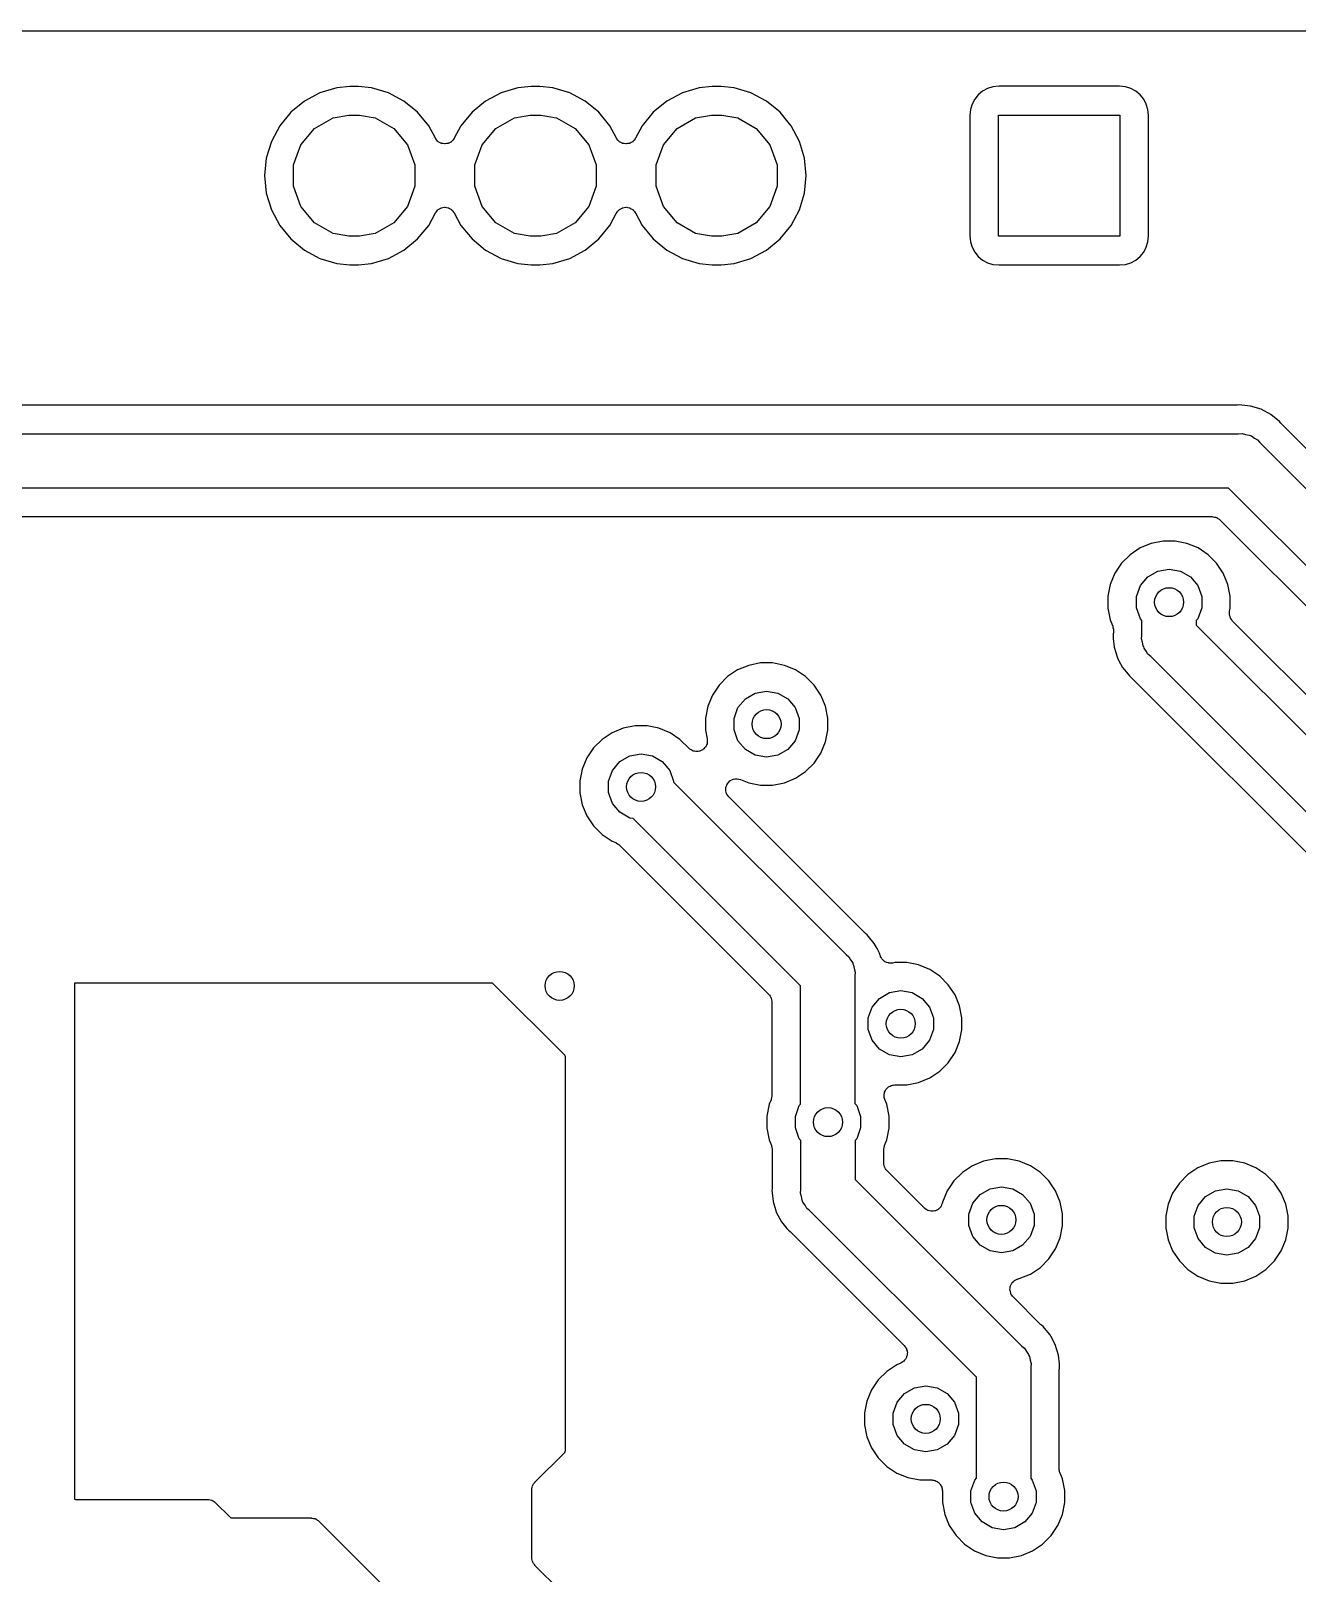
# Model space of a CAD drawing. Extents: x 91.4 to 190.2, y -113.9 to -59.9.
# Drawn here: x 129.44 to 147.18, y -82.34 to -60.72 of the extents above; entities that cross this region are included whole.
import ezdxf

# ---------------------------------------------------------------- set-up
doc = ezdxf.new("R2010")
doc.units = 0
doc.header["$MEASUREMENT"] = 0
doc.layers.add('BLACK', color=7, linetype='CONTINUOUS')

msp = doc.modelspace()

# ---------------------------------------------------------------- linework, layer by layer
at = {"layer": 'BLACK', "linetype": 'CONTINUOUS'}
for p, q in [((108.085, -60.72), (179.163, -60.72)), ((133.489, -61.5896), (133.272, -61.7056)), ((133.725, -61.5181), (133.489, -61.5896)), ((133.909, -61.5), (133.725, -61.5181)), ((134.031, -61.5), (133.909, -61.5)), ((134.215, -61.5181), (134.031, -61.5)), ((134.451, -61.5896), (134.215, -61.5181)), ((134.668, -61.7056), (134.451, -61.5896)), ((136.029, -61.5896), (135.812, -61.7056)), ((136.265, -61.5181), (136.029, -61.5896)), ((136.449, -61.5), (136.265, -61.5181)), ((136.571, -61.5), (136.449, -61.5)), ((136.755, -61.5181), (136.571, -61.5)), ((136.991, -61.5896), (136.755, -61.5181)), ((137.208, -61.7056), (136.991, -61.5896)), ((138.569, -61.5896), (138.352, -61.7056)), ((138.805, -61.5181), (138.569, -61.5896)), ((138.989, -61.5), (138.805, -61.5181)), ((139.111, -61.5), (138.989, -61.5)), ((139.295, -61.5181), (139.111, -61.5)), ((139.531, -61.5896), (139.295, -61.5181)), ((139.748, -61.7056), (139.531, -61.5896)), ((142.716, -61.6158), (142.666, -61.6767)), ((142.777, -61.5658), (142.716, -61.6158)), ((142.846, -61.5287), (142.777, -61.5658)), ((142.922, -61.5058), (142.846, -61.5287)), ((143.007, -61.4973), (142.922, -61.5058)), ((144.693, -61.4973), (143.007, -61.4973)), ((144.778, -61.5058), (144.693, -61.4973)), ((144.854, -61.5287), (144.778, -61.5058)), ((144.923, -61.5658), (144.854, -61.5287)), ((144.984, -61.6158), (144.923, -61.5658)), ((145.034, -61.6767), (144.984, -61.6158)), ((133.272, -61.7056), (133.082, -61.8618)), ((134.858, -61.8618), (134.668, -61.7056)), ((135.812, -61.7056), (135.622, -61.8618)), ((137.398, -61.8618), (137.208, -61.7056)), ((138.352, -61.7056), (138.162, -61.8618)), ((139.938, -61.8618), (139.748, -61.7056)), ((142.606, -61.8216), (142.597, -61.9074)), ((142.629, -61.7462), (142.606, -61.8216)), ((142.666, -61.6767), (142.629, -61.7462)), ((145.071, -61.7462), (145.034, -61.6767)), ((145.094, -61.8216), (145.071, -61.7462)), ((145.103, -61.9074), (145.094, -61.8216)), ((132.926, -62.0522), (132.81, -62.2693)), ((133.082, -61.8618), (132.926, -62.0522)), ((133.415, -62.0888), (133.675, -61.9389)), ((133.675, -61.9389), (133.896, -61.9)), ((133.896, -61.9), (134.044, -61.9)), ((134.044, -61.9), (134.265, -61.9389)), ((134.265, -61.9389), (134.525, -62.0888)), ((135.014, -62.0522), (134.858, -61.8618)), ((135.108, -62.2268), (135.014, -62.0522)), ((135.466, -62.0522), (135.372, -62.2268)), ((135.622, -61.8618), (135.466, -62.0522)), ((135.955, -62.0888), (136.215, -61.9389)), ((136.215, -61.9389), (136.436, -61.9)), ((136.436, -61.9), (136.584, -61.9)), ((136.584, -61.9), (136.805, -61.9389)), ((136.805, -61.9389), (137.065, -62.0888)), ((137.554, -62.0522), (137.398, -61.8618)), ((137.648, -62.2268), (137.554, -62.0522)), ((138.006, -62.0522), (137.912, -62.2268)), ((138.162, -61.8618), (138.006, -62.0522)), ((138.495, -62.0888), (138.755, -61.9389)), ((138.755, -61.9389), (138.976, -61.9)), ((138.976, -61.9), (139.124, -61.9)), ((139.124, -61.9), (139.345, -61.9389)), ((139.345, -61.9389), (139.605, -62.0888)), ((140.048, -61.9952), (139.938, -61.8618)), ((140.094, -62.0522), (140.048, -61.9952)), ((140.048, -61.9952), (140.048, -61.9952)), ((140.21, -62.2693), (140.094, -62.0522)), ((142.597, -61.9074), (142.597, -63.5926)), ((143, -63.6), (143, -61.9)), ((143, -61.9), (144.7, -61.9)), ((144.7, -61.9), (144.7, -63.6)), ((145.103, -63.5926), (145.103, -61.9074)), ((132.81, -62.2693), (132.738, -62.505)), ((133.223, -62.3184), (133.415, -62.0888)), ((134.525, -62.0888), (134.717, -62.3184)), ((135.111, -62.2307), (135.108, -62.2268)), ((135.113, -62.2353), (135.111, -62.2307)), ((135.127, -62.2511), (135.113, -62.2353)), ((135.14, -62.2678), (135.127, -62.2511)), ((135.144, -62.2704), (135.14, -62.2678)), ((135.147, -62.2741), (135.144, -62.2704)), ((135.166, -62.2841), (135.147, -62.2741)), ((135.333, -62.2741), (135.314, -62.2841)), ((135.336, -62.2704), (135.333, -62.2741)), ((135.34, -62.2678), (135.336, -62.2704)), ((135.353, -62.2511), (135.34, -62.2678)), ((135.367, -62.2353), (135.353, -62.2511)), ((135.369, -62.2307), (135.367, -62.2353)), ((135.372, -62.2268), (135.369, -62.2307)), ((135.763, -62.3184), (135.955, -62.0888)), ((137.065, -62.0888), (137.257, -62.3184)), ((137.651, -62.2307), (137.648, -62.2268)), ((137.653, -62.2353), (137.651, -62.2307)), ((137.667, -62.2511), (137.653, -62.2353)), ((137.68, -62.2678), (137.667, -62.2511)), ((137.684, -62.2704), (137.68, -62.2678)), ((137.687, -62.2741), (137.684, -62.2704)), ((137.706, -62.2841), (137.687, -62.2741)), ((137.873, -62.2741), (137.854, -62.2841)), ((137.876, -62.2704), (137.873, -62.2741)), ((137.88, -62.2678), (137.876, -62.2704)), ((137.893, -62.2511), (137.88, -62.2678)), ((137.907, -62.2353), (137.893, -62.2511)), ((137.909, -62.2307), (137.907, -62.2353)), ((137.912, -62.2268), (137.909, -62.2307)), ((138.303, -62.3184), (138.495, -62.0888)), ((139.605, -62.0888), (139.797, -62.3184)), ((140.282, -62.505), (140.21, -62.2693)), ((133.12, -62.6001), (133.223, -62.3184)), ((134.717, -62.3184), (134.82, -62.6001)), ((135.184, -62.2953), (135.166, -62.2841)), ((135.189, -62.2963), (135.184, -62.2953)), ((135.193, -62.2987), (135.189, -62.2963)), ((135.214, -62.3017), (135.193, -62.2987)), ((135.235, -62.306), (135.214, -62.3017)), ((135.24, -62.3053), (135.235, -62.306)), ((135.245, -62.306), (135.24, -62.3053)), ((135.266, -62.3017), (135.245, -62.306)), ((135.287, -62.2987), (135.266, -62.3017)), ((135.291, -62.2963), (135.287, -62.2987)), ((135.296, -62.2953), (135.291, -62.2963)), ((135.314, -62.2841), (135.296, -62.2953)), ((135.66, -62.6001), (135.763, -62.3184)), ((137.257, -62.3184), (137.36, -62.6001)), ((137.724, -62.2953), (137.706, -62.2841)), ((137.729, -62.2963), (137.724, -62.2953)), ((137.733, -62.2987), (137.729, -62.2963)), ((137.754, -62.3017), (137.733, -62.2987)), ((137.775, -62.306), (137.754, -62.3017)), ((137.78, -62.3053), (137.775, -62.306)), ((137.785, -62.306), (137.78, -62.3053)), ((137.806, -62.3017), (137.785, -62.306)), ((137.827, -62.2987), (137.806, -62.3017)), ((137.831, -62.2963), (137.827, -62.2987)), ((137.836, -62.2953), (137.831, -62.2963)), ((137.854, -62.2841), (137.836, -62.2953)), ((138.2, -62.6001), (138.303, -62.3184)), ((139.797, -62.3184), (139.9, -62.6001)), ((132.738, -62.505), (132.714, -62.75)), ((133.12, -62.8999), (133.12, -62.6001)), ((134.82, -62.6001), (134.82, -62.8999)), ((135.66, -62.8999), (135.66, -62.6001)), ((137.36, -62.6001), (137.36, -62.8999)), ((138.2, -62.8999), (138.2, -62.6001)), ((139.9, -62.6001), (139.9, -62.8999)), ((140.306, -62.75), (140.282, -62.505)), ((132.714, -62.75), (132.738, -62.995)), ((133.223, -63.1816), (133.12, -62.8999)), ((134.82, -62.8999), (134.717, -63.1816)), ((135.763, -63.1816), (135.66, -62.8999)), ((137.36, -62.8999), (137.257, -63.1816)), ((138.303, -63.1816), (138.2, -62.8999)), ((139.9, -62.8999), (139.797, -63.1816)), ((140.282, -62.995), (140.306, -62.75)), ((132.738, -62.995), (132.81, -63.2307)), ((140.21, -63.2307), (140.282, -62.995)), ((132.81, -63.2307), (132.926, -63.4478)), ((133.415, -63.4112), (133.223, -63.1816)), ((134.717, -63.1816), (134.525, -63.4112)), ((135.014, -63.4478), (135.108, -63.2732)), ((135.108, -63.2732), (135.111, -63.2693)), ((135.111, -63.2693), (135.113, -63.2647)), ((135.113, -63.2647), (135.127, -63.2489)), ((135.127, -63.2489), (135.14, -63.2322)), ((135.14, -63.2322), (135.144, -63.2296)), ((135.144, -63.2296), (135.147, -63.2259)), ((135.147, -63.2259), (135.166, -63.2159)), ((135.166, -63.2159), (135.184, -63.2047)), ((135.184, -63.2047), (135.189, -63.2037)), ((135.189, -63.2037), (135.193, -63.2013)), ((135.193, -63.2013), (135.214, -63.1983)), ((135.214, -63.1983), (135.235, -63.194)), ((135.235, -63.194), (135.24, -63.1947)), ((135.24, -63.1947), (135.245, -63.194)), ((135.245, -63.194), (135.266, -63.1983)), ((135.266, -63.1983), (135.287, -63.2013)), ((135.287, -63.2013), (135.291, -63.2037)), ((135.291, -63.2037), (135.296, -63.2047)), ((135.296, -63.2047), (135.314, -63.2159)), ((135.314, -63.2159), (135.333, -63.2259)), ((135.333, -63.2259), (135.336, -63.2296)), ((135.336, -63.2296), (135.34, -63.2322)), ((135.34, -63.2322), (135.353, -63.2489)), ((135.353, -63.2489), (135.367, -63.2647)), ((135.367, -63.2647), (135.369, -63.2693)), ((135.369, -63.2693), (135.372, -63.2732)), ((135.372, -63.2732), (135.466, -63.4478)), ((135.955, -63.4112), (135.763, -63.1816)), ((137.257, -63.1816), (137.065, -63.4112)), ((137.554, -63.4478), (137.648, -63.2732)), ((137.648, -63.2732), (137.651, -63.2693)), ((137.651, -63.2693), (137.653, -63.2647)), ((137.653, -63.2647), (137.667, -63.2489)), ((137.667, -63.2489), (137.68, -63.2322)), ((137.68, -63.2322), (137.684, -63.2296)), ((137.684, -63.2296), (137.687, -63.2259)), ((137.687, -63.2259), (137.706, -63.2159)), ((137.706, -63.2159), (137.724, -63.2047)), ((137.724, -63.2047), (137.729, -63.2037)), ((137.729, -63.2037), (137.733, -63.2013)), ((137.733, -63.2013), (137.754, -63.1983)), ((137.754, -63.1983), (137.775, -63.194)), ((137.775, -63.194), (137.78, -63.1947)), ((137.78, -63.1947), (137.785, -63.194)), ((137.785, -63.194), (137.806, -63.1983)), ((137.806, -63.1983), (137.827, -63.2013)), ((137.827, -63.2013), (137.831, -63.2037)), ((137.831, -63.2037), (137.836, -63.2047)), ((137.836, -63.2047), (137.854, -63.2159)), ((137.854, -63.2159), (137.873, -63.2259)), ((137.873, -63.2259), (137.876, -63.2296)), ((137.876, -63.2296), (137.88, -63.2322)), ((137.88, -63.2322), (137.893, -63.2489)), ((137.893, -63.2489), (137.907, -63.2647)), ((137.907, -63.2647), (137.909, -63.2693)), ((137.909, -63.2693), (137.912, -63.2732)), ((137.912, -63.2732), (138.006, -63.4478)), ((138.495, -63.4112), (138.303, -63.1816)), ((139.797, -63.1816), (139.605, -63.4112)), ((140.094, -63.4478), (140.21, -63.2307)), ((132.926, -63.4478), (133.082, -63.6382)), ((133.675, -63.5611), (133.415, -63.4112)), ((133.896, -63.6), (133.675, -63.5611)), ((134.265, -63.5611), (134.044, -63.6)), ((134.525, -63.4112), (134.265, -63.5611)), ((134.858, -63.6382), (135.014, -63.4478)), ((135.466, -63.4478), (135.622, -63.6382)), ((136.215, -63.5611), (135.955, -63.4112)), ((136.436, -63.6), (136.215, -63.5611)), ((136.805, -63.5611), (136.584, -63.6)), ((137.065, -63.4112), (136.805, -63.5611)), ((137.398, -63.6382), (137.554, -63.4478)), ((138.006, -63.4478), (138.162, -63.6382)), ((138.755, -63.5611), (138.495, -63.4112)), ((138.976, -63.6), (138.755, -63.5611)), ((139.345, -63.5611), (139.124, -63.6)), ((139.605, -63.4112), (139.345, -63.5611)), ((139.938, -63.6382), (140.094, -63.4478)), ((133.082, -63.6382), (133.272, -63.7944)), ((134.044, -63.6), (133.896, -63.6)), ((134.668, -63.7944), (134.858, -63.6382)), ((135.622, -63.6382), (135.812, -63.7944)), ((136.584, -63.6), (136.436, -63.6)), ((137.208, -63.7944), (137.398, -63.6382)), ((138.162, -63.6382), (138.352, -63.7944)), ((139.124, -63.6), (138.976, -63.6)), ((139.748, -63.7944), (139.938, -63.6382)), ((142.597, -63.5926), (142.606, -63.6784)), ((142.606, -63.6784), (142.629, -63.7538)), ((142.629, -63.7538), (142.666, -63.8233)), ((144.7, -63.6), (143, -63.6)), ((145.034, -63.8233), (145.071, -63.7538)), ((145.071, -63.7538), (145.094, -63.6784)), ((145.094, -63.6784), (145.103, -63.5926)), ((133.272, -63.7944), (133.489, -63.9104)), ((133.489, -63.9104), (133.725, -63.9819)), ((133.725, -63.9819), (133.909, -64)), ((133.909, -64), (134.031, -64)), ((134.031, -64), (134.215, -63.9819)), ((134.215, -63.9819), (134.451, -63.9104)), ((134.451, -63.9104), (134.668, -63.7944)), ((135.812, -63.7944), (136.029, -63.9104)), ((136.029, -63.9104), (136.265, -63.9819)), ((136.265, -63.9819), (136.449, -64)), ((136.449, -64), (136.571, -64)), ((136.571, -64), (136.755, -63.9819)), ((136.755, -63.9819), (136.991, -63.9104)), ((136.991, -63.9104), (137.208, -63.7944)), ((138.352, -63.7944), (138.569, -63.9104)), ((138.569, -63.9104), (138.805, -63.9819)), ((138.805, -63.9819), (138.989, -64)), ((138.989, -64), (139.111, -64)), ((139.111, -64), (139.295, -63.9819)), ((139.295, -63.9819), (139.531, -63.9104)), ((139.531, -63.9104), (139.748, -63.7944)), ((142.666, -63.8233), (142.716, -63.8842)), ((142.716, -63.8842), (142.777, -63.9342)), ((142.777, -63.9342), (142.846, -63.9713)), ((142.846, -63.9713), (142.922, -63.9942)), ((142.922, -63.9942), (143.007, -64.0027)), ((143.007, -64.0027), (144.693, -64.0027)), ((144.693, -64.0027), (144.778, -63.9942)), ((144.778, -63.9942), (144.854, -63.9713)), ((144.854, -63.9713), (144.923, -63.9342)), ((144.923, -63.9342), (144.984, -63.8842)), ((144.984, -63.8842), (145.034, -63.8233)), ((146.334, -65.969), (123.896, -65.969)), ((146.342, -65.9677), (146.334, -65.969)), ((146.349, -65.9683), (146.342, -65.9677)), ((146.38, -65.9652), (146.349, -65.9683)), ((146.411, -65.9683), (146.38, -65.9652)), ((146.533, -65.9803), (146.411, -65.9683)), ((146.411, -65.9683), (146.411, -65.9683)), ((146.411, -65.9683), (146.411, -65.9683)), ((146.68, -66.025), (146.533, -65.9803)), ((146.816, -66.0975), (146.68, -66.025)), ((146.935, -66.1951), (146.816, -66.0975)), ((123.668, -66.369), (146.363, -66.369)), ((146.363, -66.369), (146.414, -66.3646)), ((146.414, -66.3646), (146.463, -66.3777)), ((146.463, -66.3777), (146.512, -66.3865)), ((146.955, -66.2192), (146.935, -66.1951)), ((146.96, -66.224), (146.955, -66.2192)), ((146.965, -66.2301), (146.96, -66.224)), ((149.341, -68.6063), (146.965, -66.2301)), ((146.512, -66.3865), (146.527, -66.395)), ((146.527, -66.395), (146.543, -66.3994)), ((146.543, -66.3994), (146.585, -66.4284)), ((146.585, -66.4284), (146.629, -66.4536)), ((146.629, -66.4536), (146.661, -66.4924)), ((146.661, -66.4924), (153.938, -73.769)), ((146.222, -67.131), (123.527, -67.131)), ((153.499, -74.4077), (146.222, -67.131)), ((123.556, -67.531), (145.994, -67.531)), ((145.994, -67.531), (146.001, -67.5321)), ((146.001, -67.5321), (146.007, -67.5316)), ((146.007, -67.5316), (146.026, -67.5366)), ((146.026, -67.5366), (146.046, -67.54)), ((146.046, -67.54), (146.051, -67.5433)), ((146.051, -67.5433), (146.058, -67.5451)), ((146.058, -67.5451), (146.074, -67.5563)), ((146.074, -67.5563), (146.091, -67.5661)), ((146.091, -67.5661), (146.095, -67.5711)), ((146.095, -67.5711), (146.1, -67.5749)), ((146.1, -67.5749), (153.195, -74.6699)), ((145.306, -67.8728), (145.14, -67.9057)), ((145.474, -67.8728), (145.306, -67.8728)), ((145.64, -67.9057), (145.474, -67.8728)), ((144.844, -68.0642), (144.724, -68.1836)), ((144.984, -67.9704), (144.844, -68.0642)), ((145.14, -67.9057), (144.984, -67.9704)), ((145.796, -67.9704), (145.64, -67.9057)), ((145.936, -68.0642), (145.796, -67.9704)), ((146.056, -68.1836), (145.936, -68.0642)), ((144.63, -68.324), (144.566, -68.48)), ((144.724, -68.1836), (144.63, -68.324)), ((145.092, -68.3744), (145.231, -68.2937)), ((145.231, -68.2937), (145.39, -68.2657)), ((145.39, -68.2657), (145.549, -68.2937)), ((145.549, -68.2937), (145.688, -68.3744)), ((146.15, -68.324), (146.056, -68.1836)), ((146.214, -68.48), (146.15, -68.324)), ((144.566, -68.48), (144.533, -68.6456)), ((144.933, -68.6494), (144.988, -68.4979)), ((144.988, -68.4979), (145.092, -68.3744)), ((145.688, -68.3744), (145.792, -68.4979)), ((145.792, -68.4979), (145.847, -68.6494)), ((146.247, -68.6456), (146.214, -68.48)), ((144.533, -68.6456), (144.533, -68.8144)), ((144.933, -68.8106), (144.933, -68.6494)), ((145.847, -68.6494), (145.847, -68.8106)), ((146.247, -68.8144), (146.247, -68.6456)), ((144.533, -68.8144), (144.566, -68.98)), ((144.988, -68.9621), (144.933, -68.8106)), ((145.009, -68.9872), (144.988, -68.9621)), ((145.792, -68.9621), (145.771, -68.9872)), ((145.847, -68.8106), (145.792, -68.9621)), ((146.236, -68.9018), (146.238, -68.8807)), ((146.237, -68.9066), (146.236, -68.9018)), ((146.237, -68.9115), (146.237, -68.9066)), ((146.244, -68.9316), (146.237, -68.9115)), ((146.238, -68.8595), (146.247, -68.8144)), ((146.238, -68.8807), (146.238, -68.8595)), ((146.249, -68.9521), (146.244, -68.9316)), ((146.252, -68.9562), (146.249, -68.9521)), ((146.254, -68.9609), (146.252, -68.9562)), ((146.267, -68.9774), (146.254, -68.9609)), ((146.279, -68.9948), (146.267, -68.9774)), ((144.566, -68.98), (144.598, -69.0569)), ((144.598, -69.0569), (144.598, -69.0601)), ((144.598, -69.0601), (144.6, -69.063)), ((144.6, -69.063), (144.604, -69.0855)), ((144.604, -69.0855), (144.609, -69.1078)), ((144.608, -69.179), (144.605, -69.21)), ((144.609, -69.1078), (144.608, -69.111)), ((144.608, -69.111), (144.609, -69.1143)), ((144.609, -69.1643), (144.608, -69.1716)), ((144.608, -69.1716), (144.608, -69.179)), ((144.609, -69.1143), (144.609, -69.1643)), ((145.005, -69.2437), (145.009, -69.1934)), ((145.009, -69.1934), (145.009, -68.9872)), ((145.771, -68.9872), (145.771, -69.0522)), ((145.771, -69.0522), (153.018, -76.2988)), ((153.28, -75.9954), (146.279, -68.9948)), ((144.605, -69.21), (144.608, -69.241)), ((144.608, -69.241), (144.608, -69.241)), ((144.608, -69.241), (144.608, -69.241)), ((144.608, -69.241), (144.62, -69.3631)), ((144.62, -69.3631), (144.665, -69.5103)), ((145.018, -69.2926), (145.005, -69.2437)), ((145.026, -69.3423), (145.018, -69.2926)), ((145.035, -69.3571), (145.026, -69.3423)), ((145.039, -69.3735), (145.035, -69.3571)), ((145.068, -69.4149), (145.039, -69.3735)), ((139.5, -69.6157), (139.344, -69.6804)), ((139.666, -69.5828), (139.5, -69.6157)), ((139.834, -69.5828), (139.666, -69.5828)), ((140, -69.6157), (139.834, -69.5828)), ((140.156, -69.6804), (140, -69.6157)), ((144.665, -69.5103), (144.687, -69.5519)), ((144.687, -69.5519), (144.687, -69.5519)), ((144.687, -69.5519), (144.737, -69.646)), ((145.094, -69.4587), (145.068, -69.4149)), ((145.132, -69.4912), (145.094, -69.4587)), ((152.379, -76.7378), (145.132, -69.4912)), ((139.204, -69.7742), (139.084, -69.8936)), ((139.344, -69.6804), (139.204, -69.7742)), ((140.296, -69.7742), (140.156, -69.6804)), ((140.416, -69.8936), (140.296, -69.7742)), ((144.737, -69.646), (144.815, -69.7408)), ((144.815, -69.7408), (144.815, -69.7408)), ((144.815, -69.7408), (144.835, -69.7649)), ((144.835, -69.7649), (144.859, -69.7847)), ((144.859, -69.7847), (144.864, -69.7903)), ((144.864, -69.7903), (144.87, -69.7946)), ((144.87, -69.7946), (151.935, -76.8596)), ((138.99, -70.034), (138.926, -70.19)), ((139.084, -69.8936), (138.99, -70.034)), ((139.452, -70.0844), (139.591, -70.0037)), ((139.591, -70.0037), (139.75, -69.9757)), ((139.75, -69.9757), (139.909, -70.0037)), ((139.909, -70.0037), (140.048, -70.0844)), ((140.51, -70.034), (140.416, -69.8936)), ((140.574, -70.19), (140.51, -70.034)), ((138.926, -70.19), (138.893, -70.3556)), ((139.293, -70.3594), (139.348, -70.2079)), ((139.348, -70.2079), (139.452, -70.0844)), ((140.048, -70.0844), (140.152, -70.2079)), ((140.152, -70.2079), (140.207, -70.3594)), ((140.607, -70.3556), (140.574, -70.19)), ((137.906, -70.4628), (137.74, -70.4957)), ((138.074, -70.4628), (137.906, -70.4628)), ((138.24, -70.4957), (138.074, -70.4628)), ((138.893, -70.3556), (138.893, -70.5244)), ((139.293, -70.5206), (139.293, -70.3594)), ((140.207, -70.3594), (140.207, -70.5206)), ((140.607, -70.5244), (140.607, -70.3556)), ((137.444, -70.6542), (137.324, -70.7736)), ((137.584, -70.5604), (137.444, -70.6542)), ((137.74, -70.4957), (137.584, -70.5604)), ((138.396, -70.5604), (138.24, -70.4957)), ((138.536, -70.6542), (138.396, -70.5604)), ((138.664, -70.7816), (138.536, -70.6542)), ((138.893, -70.5244), (138.917, -70.6463)), ((138.916, -70.7061), (138.915, -70.7143)), ((138.918, -70.6983), (138.916, -70.7061)), ((138.917, -70.6463), (138.917, -70.6545)), ((138.917, -70.6545), (138.919, -70.6624)), ((138.919, -70.6624), (138.918, -70.6804)), ((138.918, -70.6804), (138.918, -70.6983)), ((139.348, -70.6721), (139.293, -70.5206)), ((139.452, -70.7956), (139.348, -70.6721)), ((140.152, -70.6721), (140.048, -70.7956)), ((140.207, -70.5206), (140.152, -70.6721)), ((140.51, -70.846), (140.574, -70.69)), ((140.574, -70.69), (140.607, -70.5244)), ((137.23, -70.914), (137.166, -71.07)), ((137.324, -70.7736), (137.23, -70.914)), ((137.692, -70.9644), (137.831, -70.8837)), ((137.831, -70.8837), (137.99, -70.8557)), ((137.99, -70.8557), (138.149, -70.8837)), ((138.149, -70.8837), (138.288, -70.9644)), ((138.671, -70.7863), (138.664, -70.7816)), ((138.676, -70.7925), (138.671, -70.7863)), ((138.692, -70.8012), (138.676, -70.7925)), ((138.707, -70.8115), (138.692, -70.8012)), ((138.714, -70.8136), (138.707, -70.8115)), ((138.722, -70.8176), (138.714, -70.8136)), ((138.739, -70.8203), (138.722, -70.8176)), ((138.757, -70.825), (138.739, -70.8203)), ((138.765, -70.8242), (138.757, -70.825)), ((138.773, -70.8255), (138.765, -70.8242)), ((138.791, -70.822), (138.773, -70.8255)), ((138.809, -70.8204), (138.791, -70.822)), ((138.816, -70.8169), (138.809, -70.8204)), ((138.824, -70.8153), (138.816, -70.8169)), ((138.84, -70.806), (138.824, -70.8153)), ((138.856, -70.7984), (138.84, -70.806)), ((138.862, -70.7926), (138.856, -70.7984)), ((138.869, -70.7883), (138.862, -70.7926)), ((138.88, -70.7743), (138.869, -70.7883)), ((138.893, -70.7616), (138.88, -70.7743)), ((138.896, -70.7541), (138.893, -70.7616)), ((138.901, -70.7477), (138.896, -70.7541)), ((138.907, -70.7306), (138.901, -70.7477)), ((138.915, -70.7143), (138.907, -70.7306)), ((139.591, -70.8763), (139.452, -70.7956)), ((139.75, -70.9043), (139.591, -70.8763)), ((139.909, -70.8763), (139.75, -70.9043)), ((140.048, -70.7956), (139.909, -70.8763)), ((140.416, -70.9864), (140.51, -70.846)), ((137.166, -71.07), (137.133, -71.2356)), ((137.533, -71.2394), (137.588, -71.0879)), ((137.588, -71.0879), (137.692, -70.9644)), ((138.288, -70.9644), (138.392, -71.0879)), ((138.392, -71.0879), (138.447, -71.2394)), ((140.156, -71.1996), (140.296, -71.1058)), ((140.296, -71.1058), (140.416, -70.9864)), ((137.133, -71.2356), (137.133, -71.4044)), ((137.533, -71.4006), (137.533, -71.2394)), ((138.447, -71.2394), (138.447, -71.2534)), ((138.447, -71.2534), (140.863, -73.6688)), ((139.177, -71.3678), (139.179, -71.345)), ((139.179, -71.345), (139.18, -71.3222)), ((139.18, -71.3222), (139.181, -71.3192)), ((139.181, -71.3159), (139.191, -71.2952)), ((139.181, -71.3192), (139.181, -71.3159)), ((139.191, -71.2952), (139.2, -71.2741)), ((139.2, -71.2741), (139.202, -71.2717)), ((139.202, -71.2717), (139.203, -71.2687)), ((139.203, -71.2687), (139.22, -71.2525)), ((139.22, -71.2525), (139.235, -71.2357)), ((139.235, -71.2357), (139.238, -71.2342)), ((139.238, -71.2342), (139.24, -71.2318)), ((139.24, -71.2318), (139.261, -71.2222)), ((139.261, -71.2222), (139.281, -71.2116)), ((139.281, -71.2116), (139.285, -71.2112)), ((139.285, -71.2112), (139.288, -71.2098)), ((139.288, -71.2098), (139.31, -71.2078)), ((139.31, -71.2078), (139.333, -71.2048)), ((139.333, -71.2048), (139.336, -71.2056)), ((139.336, -71.2056), (139.339, -71.2053)), ((139.339, -71.2053), (139.361, -71.2112)), ((139.361, -71.2112), (139.384, -71.2161)), ((139.384, -71.2161), (139.5, -71.2643)), ((139.5, -71.2643), (139.666, -71.2972)), ((139.666, -71.2972), (139.834, -71.2972)), ((139.834, -71.2972), (140, -71.2643)), ((140, -71.2643), (140.156, -71.1996)), ((137.133, -71.4044), (137.166, -71.57)), ((137.166, -71.57), (137.23, -71.726)), ((137.588, -71.5521), (137.533, -71.4006)), ((137.692, -71.6756), (137.588, -71.5521)), ((139.178, -71.371), (139.177, -71.3678)), ((139.178, -71.3743), (139.178, -71.371)), ((139.184, -71.3961), (139.178, -71.3743)), ((139.19, -71.4181), (139.184, -71.3961)), ((139.192, -71.4208), (139.19, -71.4181)), ((139.193, -71.424), (139.192, -71.4208)), ((139.207, -71.4421), (139.193, -71.424)), ((139.22, -71.4608), (139.207, -71.4421)), ((141.125, -73.3654), (139.22, -71.4608)), ((137.23, -71.726), (137.324, -71.8664)), ((137.831, -71.7563), (137.692, -71.6756)), ((137.881, -71.7651), (137.831, -71.7563)), ((140.224, -74.1078), (137.881, -71.7651)), ((137.324, -71.8664), (137.444, -71.9858)), ((137.444, -71.9858), (137.584, -72.0796)), ((137.584, -72.0796), (137.635, -72.1009)), ((137.635, -72.1009), (137.638, -72.1027)), ((137.638, -72.1027), (137.641, -72.1035)), ((137.641, -72.1035), (137.66, -72.1166)), ((137.66, -72.1166), (137.679, -72.1289)), ((137.679, -72.1289), (137.681, -72.1315)), ((137.681, -72.1315), (137.684, -72.1334)), ((137.684, -72.1334), (139.78, -74.2296)), ((141.131, -73.3697), (141.125, -73.3654)), ((141.136, -73.3753), (141.131, -73.3697)), ((141.16, -73.3951), (141.136, -73.3753)), ((141.18, -73.4192), (141.16, -73.3951)), ((141.258, -73.514), (141.18, -73.4192)), ((141.18, -73.4192), (141.18, -73.4192)), ((141.297, -73.5874), (141.258, -73.514)), ((140.863, -73.6688), (140.901, -73.7013)), ((140.901, -73.7013), (140.927, -73.7451)), ((141.33, -73.6497), (141.297, -73.5874)), ((141.297, -73.5874), (141.297, -73.5874)), ((141.341, -73.6856), (141.33, -73.6497)), ((141.344, -73.6907), (141.341, -73.6856)), ((141.345, -73.6964), (141.344, -73.6907)), ((141.355, -73.7138), (141.345, -73.6964)), ((141.364, -73.732), (141.355, -73.7138)), ((141.369, -73.736), (141.364, -73.732)), ((140.927, -73.7451), (140.956, -73.7865)), ((140.956, -73.7865), (140.96, -73.8029)), ((140.96, -73.8029), (140.969, -73.8177)), ((140.969, -73.8177), (140.977, -73.8675)), ((140.977, -73.8675), (140.99, -73.9163)), ((140.99, -73.9163), (140.986, -73.9666)), ((141.372, -73.7409), (141.369, -73.736)), ((141.388, -73.7537), (141.372, -73.7409)), ((141.402, -73.7676), (141.388, -73.7537)), ((141.408, -73.7699), (141.402, -73.7676)), ((141.412, -73.7735), (141.408, -73.7699)), ((141.432, -73.7801), (141.412, -73.7735)), ((141.45, -73.7881), (141.432, -73.7801)), ((141.456, -73.7884), (141.45, -73.7881)), ((141.462, -73.7903), (141.456, -73.7884)), ((141.482, -73.7898), (141.462, -73.7903)), ((141.502, -73.7909), (141.482, -73.7898)), ((141.508, -73.7893), (141.502, -73.7909)), ((141.514, -73.7891), (141.508, -73.7893)), ((141.546, -73.7828), (141.514, -73.7891)), ((141.714, -73.7828), (141.546, -73.7828)), ((141.88, -73.8157), (141.714, -73.7828)), ((142.036, -73.8804), (141.88, -73.8157)), ((142.176, -73.9742), (142.036, -73.8804)), ((130.052, -74.0725), (130.05, -74.0848)), ((130.05, -74.0848), (130.05, -81.2952)), ((130.065, -74.07), (130.052, -74.0725)), ((135.895, -74.07), (130.065, -74.07)), ((135.909, -74.0727), (135.895, -74.07)), ((135.92, -74.0804), (135.909, -74.0727)), ((136.92, -75.0796), (135.92, -74.0804)), ((140.224, -75.7687), (140.224, -74.1078)), ((140.986, -73.9666), (140.986, -75.7568)), ((142.296, -74.0936), (142.176, -73.9742)), ((142.39, -74.234), (142.296, -74.0936)), ((139.78, -74.2296), (139.784, -74.235)), ((139.784, -74.235), (139.789, -74.2392)), ((139.789, -74.2392), (139.799, -74.2562)), ((139.799, -74.2562), (139.81, -74.2722)), ((139.81, -74.2722), (139.812, -74.2786)), ((139.812, -74.2786), (139.815, -74.2843)), ((139.815, -74.2843), (139.818, -74.3036)), ((139.818, -74.3036), (139.823, -74.3226)), ((139.823, -74.3226), (139.823, -74.3291)), ((139.823, -74.3291), (139.824, -74.3356)), ((139.824, -74.3356), (139.824, -75.6478)), ((141.228, -74.4079), (141.332, -74.2844)), ((141.332, -74.2844), (141.471, -74.2037)), ((141.471, -74.2037), (141.63, -74.1757)), ((141.63, -74.1757), (141.789, -74.2037)), ((141.789, -74.2037), (141.928, -74.2844)), ((141.928, -74.2844), (142.032, -74.4079)), ((142.454, -74.39), (142.39, -74.234)), ((141.173, -74.5594), (141.228, -74.4079)), ((141.173, -74.7206), (141.173, -74.5594)), ((142.032, -74.4079), (142.087, -74.5594)), ((142.087, -74.5594), (142.087, -74.7206)), ((142.487, -74.5556), (142.454, -74.39)), ((142.487, -74.7244), (142.487, -74.5556)), ((141.228, -74.8721), (141.173, -74.7206)), ((142.087, -74.7206), (142.032, -74.8721)), ((142.454, -74.89), (142.487, -74.7244)), ((141.332, -74.9956), (141.228, -74.8721)), ((141.471, -75.0763), (141.332, -74.9956)), ((141.928, -74.9956), (141.789, -75.0763)), ((142.032, -74.8721), (141.928, -74.9956)), ((142.39, -75.046), (142.454, -74.89)), ((136.927, -75.0911), (136.92, -75.0796)), ((136.93, -75.1048), (136.927, -75.0911)), ((136.93, -80.6252), (136.93, -75.1048)), ((141.63, -75.1043), (141.471, -75.0763)), ((141.789, -75.0763), (141.63, -75.1043)), ((142.176, -75.3058), (142.296, -75.1864)), ((142.296, -75.1864), (142.39, -75.046)), ((141.714, -75.4972), (141.88, -75.4643)), ((141.88, -75.4643), (142.036, -75.3996)), ((142.036, -75.3996), (142.176, -75.3058)), ((139.819, -75.6766), (139.815, -75.6991)), ((139.824, -75.6543), (139.819, -75.6766)), ((139.824, -75.6478), (139.823, -75.651)), ((139.823, -75.651), (139.824, -75.6543)), ((141.396, -75.6537), (141.398, -75.6375)), ((141.398, -75.6634), (141.396, -75.6537)), ((141.398, -75.6212), (141.401, -75.6119)), ((141.398, -75.6375), (141.398, -75.6212)), ((141.398, -75.6732), (141.398, -75.6634)), ((141.404, -75.6886), (141.398, -75.6732)), ((141.401, -75.6119), (141.403, -75.6021)), ((141.403, -75.6021), (141.41, -75.5876)), ((141.41, -75.5876), (141.416, -75.5722)), ((141.416, -75.5722), (141.422, -75.5646)), ((141.422, -75.5646), (141.427, -75.5559)), ((141.427, -75.5559), (141.439, -75.5448)), ((141.439, -75.5448), (141.449, -75.5323)), ((141.449, -75.5323), (141.458, -75.5274)), ((141.458, -75.5274), (141.465, -75.5207)), ((141.465, -75.5207), (141.48, -75.5144)), ((141.48, -75.5144), (141.494, -75.5062)), ((141.494, -75.5062), (141.504, -75.5045)), ((141.504, -75.5045), (141.513, -75.5008)), ((141.513, -75.5008), (141.53, -75.5)), ((141.53, -75.5), (141.546, -75.4972)), ((141.546, -75.4972), (141.714, -75.4972)), ((139.786, -75.77), (139.753, -75.9356)), ((139.813, -75.7052), (139.786, -75.77)), ((139.815, -75.6991), (139.813, -75.7019)), ((139.813, -75.7019), (139.813, -75.7052)), ((140.153, -75.9394), (140.208, -75.7879)), ((140.208, -75.7879), (140.224, -75.7687)), ((140.986, -75.7568), (141.012, -75.7879)), ((141.012, -75.7879), (141.067, -75.9394)), ((141.407, -75.7046), (141.404, -75.6886)), ((141.434, -75.77), (141.407, -75.7046)), ((141.467, -75.9356), (141.434, -75.77)), ((139.753, -75.9356), (139.753, -76.1044)), ((139.753, -76.1044), (139.786, -76.27)), ((140.153, -76.1006), (140.153, -75.9394)), ((140.208, -76.2521), (140.153, -76.1006)), ((141.067, -76.1006), (141.012, -76.2521)), ((141.067, -75.9394), (141.067, -76.1006)), ((141.434, -76.27), (141.467, -76.1044)), ((141.467, -76.1044), (141.467, -75.9356)), ((139.786, -76.27), (139.818, -76.3469)), ((140.229, -76.2772), (140.208, -76.2521)), ((140.229, -76.9634), (140.229, -76.2772)), ((141.012, -76.2521), (140.991, -76.2772)), ((140.991, -76.2772), (140.991, -76.8222)), ((141.402, -76.3469), (141.434, -76.27)), ((139.818, -76.3469), (139.818, -76.3501)), ((139.818, -76.3501), (139.82, -76.353)), ((139.82, -76.353), (139.824, -76.3755)), ((139.824, -76.3755), (139.829, -76.3978)), ((139.829, -76.3978), (139.828, -76.401)), ((139.828, -76.401), (139.829, -76.4043)), ((139.829, -76.4043), (139.829, -76.9343)), ((141.391, -76.3978), (141.396, -76.3755)), ((141.392, -76.401), (141.391, -76.3978)), ((141.391, -76.4043), (141.392, -76.401)), ((141.391, -76.5944), (141.391, -76.4043)), ((141.396, -76.3755), (141.4, -76.353)), ((141.4, -76.353), (141.402, -76.3501)), ((141.402, -76.3501), (141.402, -76.3469)), ((142.956, -76.5328), (142.79, -76.5657)), ((143.124, -76.5328), (142.956, -76.5328)), ((143.29, -76.5657), (143.124, -76.5328)), ((141.392, -76.6009), (141.391, -76.5944)), ((141.392, -76.6074), (141.392, -76.6009)), ((141.397, -76.6264), (141.392, -76.6074)), ((141.4, -76.6457), (141.397, -76.6264)), ((141.403, -76.6514), (141.4, -76.6457)), ((141.405, -76.6578), (141.403, -76.6514)), ((141.416, -76.6738), (141.405, -76.6578)), ((141.426, -76.6908), (141.416, -76.6738)), ((141.431, -76.695), (141.426, -76.6908)), ((141.435, -76.7004), (141.431, -76.695)), ((141.961, -77.2262), (141.435, -76.7004)), ((142.494, -76.7242), (142.374, -76.8436)), ((142.634, -76.6304), (142.494, -76.7242)), ((142.79, -76.5657), (142.634, -76.6304)), ((143.446, -76.6304), (143.29, -76.5657)), ((143.586, -76.7242), (143.446, -76.6304)), ((143.706, -76.8436), (143.586, -76.7242)), ((145.654, -76.7542), (145.534, -76.8736)), ((145.794, -76.6604), (145.654, -76.7542)), ((145.95, -76.5957), (145.794, -76.6604)), ((146.116, -76.5628), (145.95, -76.5957)), ((146.284, -76.5628), (146.116, -76.5628)), ((146.45, -76.5957), (146.284, -76.5628)), ((146.606, -76.6604), (146.45, -76.5957)), ((146.746, -76.7542), (146.606, -76.6604)), ((146.866, -76.8736), (146.746, -76.7542)), ((139.828, -76.949), (139.825, -76.98)), ((139.829, -76.9343), (139.828, -76.9416)), ((139.828, -76.9416), (139.828, -76.949)), ((140.225, -77.0137), (140.229, -76.9634)), ((140.991, -76.8222), (143.328, -79.1588)), ((142.374, -76.8436), (142.28, -76.984)), ((142.742, -77.0344), (142.881, -76.9537)), ((142.881, -76.9537), (143.04, -76.9257)), ((143.04, -76.9257), (143.199, -76.9537)), ((143.199, -76.9537), (143.338, -77.0344)), ((143.8, -76.984), (143.706, -76.8436)), ((145.534, -76.8736), (145.44, -77.014)), ((146.041, -76.9837), (146.2, -76.9557)), ((146.2, -76.9557), (146.359, -76.9837)), ((146.96, -77.014), (146.866, -76.8736)), ((139.825, -76.98), (139.828, -77.011)), ((139.828, -77.011), (139.828, -77.011)), ((139.828, -77.011), (139.828, -77.011)), ((139.828, -77.011), (139.84, -77.1331)), ((139.84, -77.1331), (139.884, -77.2773)), ((140.238, -77.0625), (140.225, -77.0137)), ((140.246, -77.1123), (140.238, -77.0625)), ((140.255, -77.1271), (140.246, -77.1123)), ((140.259, -77.1435), (140.255, -77.1271)), ((140.288, -77.1849), (140.259, -77.1435)), ((140.314, -77.2287), (140.288, -77.1849)), ((142.203, -77.1782), (142.195, -77.1979)), ((142.212, -77.1589), (142.203, -77.1782)), ((142.214, -77.1494), (142.212, -77.154)), ((142.212, -77.154), (142.212, -77.1589)), ((142.216, -77.14), (142.214, -77.1494)), ((142.28, -76.984), (142.216, -77.14)), ((142.583, -77.3094), (142.638, -77.1579)), ((142.638, -77.1579), (142.742, -77.0344)), ((143.338, -77.0344), (143.442, -77.1579)), ((143.442, -77.1579), (143.497, -77.3094)), ((143.864, -77.14), (143.8, -76.984)), ((143.897, -77.3056), (143.864, -77.14)), ((145.376, -77.17), (145.343, -77.3356)), ((145.44, -77.014), (145.376, -77.17)), ((145.743, -77.3394), (145.798, -77.1879)), ((145.798, -77.1879), (145.902, -77.0644)), ((145.902, -77.0644), (146.041, -76.9837)), ((146.359, -76.9837), (146.498, -77.0644)), ((146.498, -77.0644), (146.602, -77.1879)), ((146.602, -77.1879), (146.657, -77.3394)), ((147.024, -77.17), (146.96, -77.014)), ((147.057, -77.3356), (147.024, -77.17)), ((139.884, -77.2773), (139.884, -77.2773)), ((139.884, -77.2773), (139.885, -77.2803)), ((139.885, -77.2803), (139.957, -77.416)), ((140.352, -77.2612), (140.314, -77.2287)), ((142.689, -79.5978), (140.352, -77.2612)), ((141.965, -77.229), (141.961, -77.2262)), ((141.968, -77.2329), (141.965, -77.229)), ((141.986, -77.2439), (141.968, -77.2329)), ((142.003, -77.2561), (141.986, -77.2439)), ((142.008, -77.2573), (142.003, -77.2561)), ((142.012, -77.2599), (142.008, -77.2573)), ((142.033, -77.2641), (142.012, -77.2599)), ((142.054, -77.2695), (142.033, -77.2641)), ((142.059, -77.2691), (142.054, -77.2695)), ((142.063, -77.2701), (142.059, -77.2691)), ((142.084, -77.2669), (142.063, -77.2701)), ((142.106, -77.265), (142.084, -77.2669)), ((142.11, -77.2629), (142.106, -77.265)), ((142.115, -77.2622), (142.11, -77.2629)), ((142.134, -77.252), (142.115, -77.2622)), ((142.153, -77.243), (142.134, -77.252)), ((142.156, -77.2395), (142.153, -77.243)), ((142.161, -77.2371), (142.156, -77.2395)), ((142.175, -77.2211), (142.161, -77.2371)), ((142.19, -77.2062), (142.175, -77.2211)), ((142.192, -77.2017), (142.19, -77.2062)), ((142.195, -77.1979), (142.192, -77.2017)), ((142.583, -77.4706), (142.583, -77.3094)), ((143.497, -77.3094), (143.497, -77.4706)), ((143.897, -77.4744), (143.897, -77.3056)), ((145.343, -77.3356), (145.343, -77.5044)), ((145.743, -77.5006), (145.743, -77.3394)), ((146.657, -77.3394), (146.657, -77.5006)), ((147.057, -77.5044), (147.057, -77.3356)), ((139.957, -77.416), (140.035, -77.5108)), ((140.035, -77.5108), (140.035, -77.5108)), ((140.035, -77.5108), (140.055, -77.5349)), ((140.055, -77.5349), (140.079, -77.5547)), ((140.079, -77.5547), (140.084, -77.5603)), ((140.084, -77.5603), (140.09, -77.5646)), ((140.09, -77.5646), (141.678, -79.1527)), ((142.638, -77.6221), (142.583, -77.4706)), ((142.742, -77.7456), (142.638, -77.6221)), ((143.442, -77.6221), (143.338, -77.7456)), ((143.497, -77.4706), (143.442, -77.6221)), ((143.864, -77.64), (143.897, -77.4744)), ((145.343, -77.5044), (145.376, -77.67)), ((145.798, -77.6521), (145.743, -77.5006)), ((146.657, -77.5006), (146.602, -77.6521)), ((147.024, -77.67), (147.057, -77.5044)), ((142.881, -77.8263), (142.742, -77.7456)), ((143.04, -77.8543), (142.881, -77.8263)), ((143.199, -77.8263), (143.04, -77.8543)), ((143.338, -77.7456), (143.199, -77.8263)), ((143.706, -77.9364), (143.8, -77.796)), ((143.8, -77.796), (143.864, -77.64)), ((145.376, -77.67), (145.44, -77.826)), ((145.44, -77.826), (145.534, -77.9664)), ((145.902, -77.7756), (145.798, -77.6521)), ((146.041, -77.8563), (145.902, -77.7756)), ((146.498, -77.7756), (146.359, -77.8563)), ((146.602, -77.6521), (146.498, -77.7756)), ((146.866, -77.9664), (146.96, -77.826)), ((146.96, -77.826), (147.024, -77.67)), ((143.446, -78.1496), (143.586, -78.0558)), ((143.586, -78.0558), (143.706, -77.9364)), ((145.534, -77.9664), (145.654, -78.0858)), ((146.2, -77.8843), (146.041, -77.8563)), ((146.359, -77.8563), (146.2, -77.8843)), ((146.746, -78.0858), (146.866, -77.9664)), ((143.187, -78.2772), (143.191, -78.2737)), ((143.191, -78.2737), (143.193, -78.2694)), ((143.193, -78.2694), (143.209, -78.2554)), ((143.209, -78.2554), (143.224, -78.2404)), ((143.224, -78.2404), (143.228, -78.2383)), ((143.228, -78.2383), (143.232, -78.235)), ((143.232, -78.235), (143.252, -78.2273)), ((143.252, -78.2273), (143.271, -78.2184)), ((143.271, -78.2184), (143.276, -78.2179)), ((143.276, -78.2179), (143.281, -78.2161)), ((143.281, -78.2161), (143.29, -78.2143)), ((143.29, -78.2143), (143.446, -78.1496)), ((145.654, -78.0858), (145.794, -78.1796)), ((145.794, -78.1796), (145.95, -78.2443)), ((145.95, -78.2443), (146.116, -78.2772)), ((146.284, -78.2772), (146.45, -78.2443)), ((146.45, -78.2443), (146.606, -78.1796)), ((146.606, -78.1796), (146.746, -78.0858)), ((143.16, -78.3665), (143.163, -78.3456)), ((143.161, -78.3714), (143.16, -78.3665)), ((143.16, -78.3763), (143.161, -78.3714)), ((143.166, -78.3968), (143.16, -78.3763)), ((143.163, -78.3456), (143.165, -78.3244)), ((143.165, -78.3244), (143.167, -78.3199)), ((143.17, -78.4176), (143.166, -78.3968)), ((143.167, -78.3199), (143.168, -78.315)), ((143.168, -78.315), (143.178, -78.2964)), ((143.173, -78.4219), (143.17, -78.4176)), ((143.174, -78.4266), (143.173, -78.4219)), ((143.186, -78.444), (143.174, -78.4266)), ((143.178, -78.2964), (143.187, -78.2772)), ((143.197, -78.4622), (143.186, -78.444)), ((143.201, -78.4653), (143.197, -78.4622)), ((143.204, -78.4693), (143.201, -78.4653)), ((143.59, -78.8554), (143.204, -78.4693)), ((146.116, -78.2772), (146.284, -78.2772)), ((143.596, -78.8597), (143.59, -78.8554)), ((143.601, -78.8653), (143.596, -78.8597)), ((143.625, -78.8851), (143.601, -78.8653)), ((143.645, -78.9092), (143.625, -78.8851)), ((143.723, -79.004), (143.645, -78.9092)), ((143.645, -78.9092), (143.645, -78.9092)), ((143.732, -79.0224), (143.723, -79.004)), ((143.795, -79.1397), (143.732, -79.0224)), ((143.732, -79.0224), (143.732, -79.0224)), ((143.84, -79.2869), (143.795, -79.1397)), ((141.683, -79.3564), (141.673, -79.3694)), ((141.678, -79.1527), (141.688, -79.1661)), ((141.695, -79.3448), (141.683, -79.3564)), ((141.688, -79.1661), (141.699, -79.1782)), ((141.699, -79.3359), (141.695, -79.3448)), ((141.699, -79.1782), (141.702, -79.1873)), ((141.705, -79.328), (141.699, -79.3359)), ((141.702, -79.1873), (141.708, -79.1954)), ((141.71, -79.3124), (141.705, -79.328)), ((141.708, -79.1954), (141.712, -79.2112)), ((141.717, -79.2976), (141.71, -79.3124)), ((141.712, -79.2112), (141.719, -79.2263)), ((141.718, -79.2878), (141.717, -79.2976)), ((141.721, -79.2783), (141.718, -79.2878)), ((141.719, -79.2263), (141.719, -79.2362)), ((141.719, -79.2362), (141.722, -79.2457)), ((141.722, -79.2457), (141.72, -79.262)), ((141.72, -79.262), (141.721, -79.2783)), ((143.328, -79.1588), (143.366, -79.1913)), ((143.366, -79.1913), (143.392, -79.2351)), ((143.392, -79.2351), (143.421, -79.2765)), ((143.421, -79.2765), (143.425, -79.2929)), ((143.425, -79.2929), (143.434, -79.3077)), ((143.434, -79.3077), (143.442, -79.3575)), ((143.442, -79.3575), (143.455, -79.4063)), ((143.852, -79.409), (143.84, -79.2869)), ((141.434, -79.5142), (141.314, -79.6336)), ((141.574, -79.4204), (141.434, -79.5142)), ((141.63, -79.3973), (141.574, -79.4204)), ((141.643, -79.3885), (141.63, -79.3973)), ((141.658, -79.3816), (141.643, -79.3885)), ((141.665, -79.3747), (141.658, -79.3816)), ((141.673, -79.3694), (141.665, -79.3747)), ((143.455, -79.4063), (143.451, -79.4566)), ((143.451, -79.4566), (143.451, -81.0128)), ((143.851, -79.4857), (143.852, -79.4784)), ((143.851, -80.8857), (143.851, -79.4857)), ((143.855, -79.44), (143.852, -79.409)), ((143.852, -79.409), (143.852, -79.409)), ((143.852, -79.409), (143.852, -79.409)), ((143.852, -79.471), (143.855, -79.44)), ((143.852, -79.4784), (143.852, -79.471)), ((141.22, -79.774), (141.156, -79.93)), ((141.314, -79.6336), (141.22, -79.774)), ((141.682, -79.8244), (141.821, -79.7437)), ((141.821, -79.7437), (141.98, -79.7157)), ((141.98, -79.7157), (142.139, -79.7437)), ((142.139, -79.7437), (142.278, -79.8244)), ((142.689, -81.0128), (142.689, -79.5978)), ((141.156, -79.93), (141.123, -80.0956)), ((141.523, -80.0994), (141.578, -79.9479)), ((141.578, -79.9479), (141.682, -79.8244)), ((142.278, -79.8244), (142.382, -79.9479)), ((142.382, -79.9479), (142.437, -80.0994)), ((141.123, -80.0956), (141.123, -80.2644)), ((141.523, -80.2606), (141.523, -80.0994)), ((142.437, -80.0994), (142.437, -80.2606)), ((141.123, -80.2644), (141.156, -80.43)), ((141.156, -80.43), (141.22, -80.586)), ((141.578, -80.4121), (141.523, -80.2606)), ((141.682, -80.5356), (141.578, -80.4121)), ((142.382, -80.4121), (142.278, -80.5356)), ((142.437, -80.2606), (142.382, -80.4121)), ((136.504, -81.0661), (136.92, -80.6504)), ((136.92, -80.6504), (136.927, -80.6389)), ((136.927, -80.6389), (136.93, -80.6252)), ((141.22, -80.586), (141.314, -80.7264)), ((141.821, -80.6163), (141.682, -80.5356)), ((141.98, -80.6443), (141.821, -80.6163)), ((142.139, -80.6163), (141.98, -80.6443)), ((142.278, -80.5356), (142.139, -80.6163)), ((141.314, -80.7264), (141.434, -80.8458)), ((141.434, -80.8458), (141.574, -80.9396)), ((136.485, -81.0927), (136.495, -81.0757)), ((136.495, -81.0757), (136.5, -81.0715)), ((136.5, -81.0715), (136.504, -81.0661)), ((141.574, -80.9396), (141.73, -81.0043)), ((141.73, -81.0043), (141.896, -81.0372)), ((141.896, -81.0372), (142.063, -81.0372)), ((142.063, -81.0372), (142.076, -81.0395)), ((142.076, -81.0395), (142.089, -81.0395)), ((142.089, -81.0395), (142.101, -81.044)), ((142.101, -81.044), (142.114, -81.0462)), ((142.114, -81.0462), (142.125, -81.0528)), ((142.125, -81.0528), (142.138, -81.0573)), ((142.138, -81.0573), (142.148, -81.0657)), ((142.148, -81.0657), (142.159, -81.0723)), ((142.159, -81.0723), (142.168, -81.0823)), ((142.168, -81.0823), (142.178, -81.0908)), ((142.613, -81.1894), (142.668, -81.0379)), ((142.668, -81.0379), (142.689, -81.0128)), ((143.451, -81.0128), (143.472, -81.0379)), ((143.472, -81.0379), (143.527, -81.1894)), ((143.852, -80.889), (143.851, -80.8857)), ((143.851, -80.8922), (143.852, -80.889)), ((143.856, -80.9145), (143.851, -80.8922)), ((143.86, -80.937), (143.856, -80.9145)), ((143.862, -80.9399), (143.86, -80.937)), ((143.862, -80.9431), (143.862, -80.9399)), ((143.894, -81.02), (143.862, -80.9431)), ((143.927, -81.1856), (143.894, -81.02)), ((130.05, -81.2952), (130.052, -81.3075)), ((136.46, -81.1721), (136.461, -81.1656)), ((136.46, -82.1279), (136.46, -81.1721)), ((136.461, -81.1591), (136.466, -81.1401)), ((136.461, -81.1656), (136.461, -81.1591)), ((136.466, -81.1401), (136.469, -81.1208)), ((136.469, -81.1208), (136.472, -81.1151)), ((136.472, -81.1151), (136.474, -81.1087)), ((136.474, -81.1087), (136.485, -81.0927)), ((142.178, -81.0908), (142.184, -81.1021)), ((142.184, -81.1021), (142.193, -81.1122)), ((142.193, -81.1122), (142.197, -81.1245)), ((142.197, -81.1245), (142.204, -81.1359)), ((142.204, -81.1359), (142.206, -81.1488)), ((142.206, -81.1488), (142.211, -81.1612)), ((142.211, -81.1612), (142.211, -81.1743)), ((142.211, -81.1743), (142.213, -81.1872)), ((142.213, -81.1872), (142.213, -81.3544)), ((142.613, -81.3506), (142.613, -81.1894)), ((143.527, -81.1894), (143.527, -81.3506)), ((143.927, -81.3544), (143.927, -81.1856)), ((130.052, -81.3075), (130.065, -81.31)), ((130.065, -81.31), (131.918, -81.31)), ((131.918, -81.31), (131.924, -81.3111)), ((131.924, -81.3111), (131.931, -81.3106)), ((131.931, -81.3106), (131.95, -81.3156)), ((131.95, -81.3156), (131.969, -81.319)), ((131.969, -81.319), (131.975, -81.3223)), ((131.975, -81.3223), (131.981, -81.3241)), ((131.981, -81.3241), (131.997, -81.3353)), ((131.997, -81.3353), (132.014, -81.3451)), ((132.014, -81.3451), (132.019, -81.3501)), ((132.019, -81.3501), (132.024, -81.3539)), ((132.024, -81.3539), (132.23, -81.5596)), ((142.213, -81.3544), (142.246, -81.52)), ((142.246, -81.52), (142.31, -81.676)), ((142.668, -81.5021), (142.613, -81.3506)), ((142.772, -81.6256), (142.668, -81.5021)), ((143.472, -81.5021), (143.368, -81.6256)), ((143.527, -81.3506), (143.472, -81.5021)), ((143.83, -81.676), (143.894, -81.52)), ((143.894, -81.52), (143.927, -81.3544)), ((132.23, -81.5596), (132.241, -81.5673)), ((132.241, -81.5673), (132.255, -81.57)), ((132.255, -81.57), (133.368, -81.57)), ((133.368, -81.57), (133.374, -81.5711)), ((133.374, -81.5711), (133.381, -81.5706)), ((133.381, -81.5706), (133.4, -81.5756)), ((133.4, -81.5756), (133.419, -81.579)), ((133.419, -81.579), (133.425, -81.5823)), ((133.425, -81.5823), (133.431, -81.5841)), ((133.431, -81.5841), (133.447, -81.5953)), ((133.447, -81.5953), (133.464, -81.6051)), ((133.464, -81.6051), (133.469, -81.6101)), ((133.469, -81.6101), (133.474, -81.6139)), ((133.474, -81.6139), (135.216, -83.3561)), ((142.31, -81.676), (142.404, -81.8164)), ((142.911, -81.7063), (142.772, -81.6256)), ((143.07, -81.7343), (142.911, -81.7063)), ((143.229, -81.7063), (143.07, -81.7343)), ((143.368, -81.6256), (143.229, -81.7063)), ((143.736, -81.8164), (143.83, -81.676)), ((142.404, -81.8164), (142.524, -81.9358)), ((142.524, -81.9358), (142.664, -82.0296)), ((143.476, -82.0296), (143.616, -81.9358)), ((143.616, -81.9358), (143.736, -81.8164)), ((136.461, -82.1344), (136.46, -82.1279)), ((136.461, -82.1409), (136.461, -82.1344)), ((136.466, -82.1599), (136.461, -82.1409)), ((136.469, -82.1792), (136.466, -82.1599)), ((142.664, -82.0296), (142.82, -82.0943)), ((142.82, -82.0943), (142.986, -82.1272)), ((142.986, -82.1272), (143.154, -82.1272)), ((143.154, -82.1272), (143.32, -82.0943)), ((143.32, -82.0943), (143.476, -82.0296)), ((136.472, -82.1849), (136.469, -82.1792)), ((136.474, -82.1913), (136.472, -82.1849)), ((136.485, -82.2073), (136.474, -82.1913)), ((136.495, -82.2243), (136.485, -82.2073)), ((136.5, -82.2285), (136.495, -82.2243)), ((136.504, -82.2339), (136.5, -82.2285)), ((136.85, -82.5796), (136.504, -82.2339))]:
    msp.add_line(p, q, dxfattribs=at)
at = {"layer": 'BLACK'}
for centre in [(145.39, -68.73), (139.75, -70.44), (137.99, -71.32), (136.85, -74.11), (141.63, -74.64), (140.61, -76.02), (143.04, -77.39), (146.2, -77.42), (141.98, -80.18), (143.07, -81.27)]:
    msp.add_circle(centre, 0.2032, dxfattribs=at)

doc.saveas('drawing.dxf')
